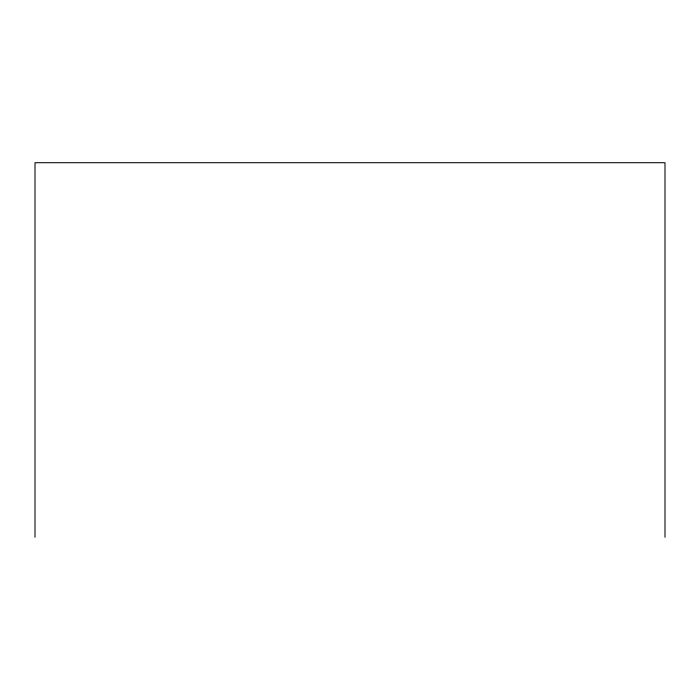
<?xml version="1.0" encoding="UTF-8"?>
<svg xmlns="http://www.w3.org/2000/svg" width="700" height="700" viewBox="0 0 700 700"><rect width="100%" height="100%" fill="white"/><g stroke="black" fill="none" stroke-linecap="round" stroke-linejoin="round"><path stroke-width="1.05" d="M665 537.285L665 162.715L35 162.715L35 537.285"/></g></svg>
